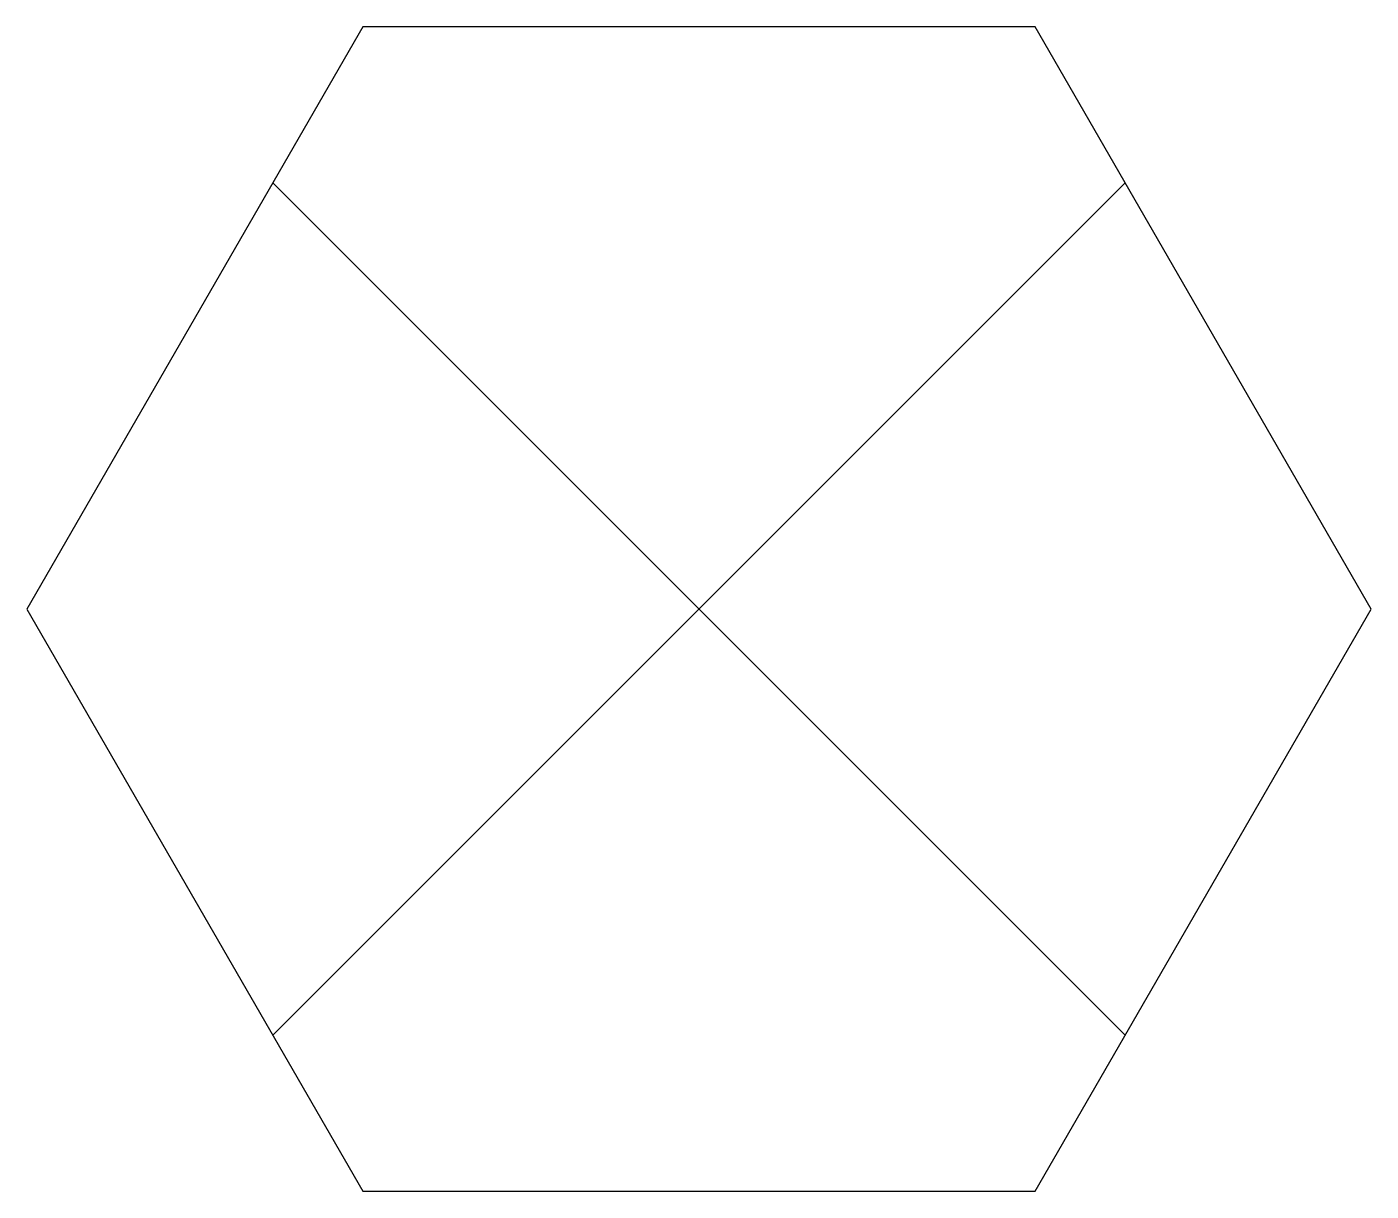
# Model space of a CAD drawing. Header units: feet. Extents: x -0.58 to 0.58, y -0.5 to 0.5.
import ezdxf

# ---------------------------------------------------------------- set-up
doc = ezdxf.new("R2010")
doc.units = ezdxf.units.FT
doc.header["$MEASUREMENT"] = 0

msp = doc.modelspace()

# ---------------------------------------------------------------- linework, layer by layer
for p, q in [((-0.366, 0.366, 1.0001), (0.366, -0.366, 1.0001)), ((-0.366, -0.366, 1.0001), (0.366, 0.366, 1.0001))]:
    msp.add_line(p, q)
at = {"invisible_edges": 8}
for points in [[(0.5774, 0, 1), (0.2887, 0.5, 1), (-0.2887, 0.5, 1), (-0.5774, 0, 1)], [(-0.5774, 0, 1), (-0.2887, -0.5, 1), (0.2887, -0.5, 1), (0.5774, 0, 1)]]:
    msp.add_3dface(points, dxfattribs=at)
at = {"layer": 'Defpoints'}
for p in [(0, 0), (0, 0, 1)]:
    msp.add_point(p, dxfattribs=at)

doc.saveas('drawing.dxf')
